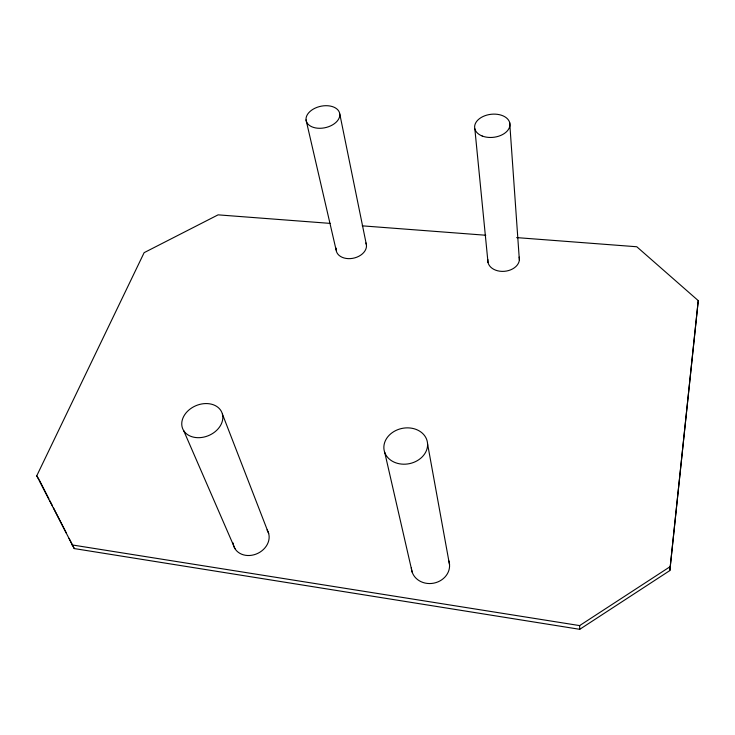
<?xml version="1.0" encoding="UTF-8"?>
<svg xmlns="http://www.w3.org/2000/svg" width="735" height="735" viewBox="0 0 735 735"><rect width="100%" height="100%" fill="white"/><g stroke="black" fill="none" stroke-linecap="round" stroke-linejoin="round"><path stroke-width="1.1" d="M330.199 223.394L218.093 214.85L144.133 252.656L36.75 475.811L74.244 548.567L579.74 629.316L669.833 570.571L698.25 300.624L636.786 246.758L516.668 237.607M698.25 300.624L669.833 570.571M71.947 544.901L579.649 625.595L670.173 566.639M362.236 225.838L485.78 235.246M36.75 475.811L39.084 479.587M39.598 480.598L48.905 498.863M49.943 500.884L52.525 505.965M53.563 507.986L66.49 533.353M69.072 538.424L74.244 548.567M183.713 430.719L234.989 548.696M222.411 414.099A21.205 16.234 -22.7 0 1 195.786 437.546A21.205 16.234 -22.7 0 1 188.656 410.231A21.205 16.234 -22.7 0 1 222.411 414.099L268.688 533.592M306.036 119.888L336.125 250.019M384.717 452.383L412.188 572.188M339.763 113.888A17.144 10.942 -12.4 0 1 315.728 127.954A17.144 10.942 -12.4 0 1 313.248 109.129A17.144 10.942 -12.4 0 1 339.763 113.888L366.416 244.801M427.577 443.885A22.004 17.998 -11.3 0 1 395.586 462.738A22.004 17.998 -11.3 0 1 394.024 431.482A22.004 17.998 -11.3 0 1 427.577 443.885L449.554 564.866M474.838 128.809L488.012 262.496M509.686 122.58L519.369 260.08M579.649 625.595L579.74 629.316M365.92 242.963A15.38 10.906 -12.3 0 1 352.662 258.343A15.38 10.906 -12.3 0 1 336.134 248.099M519.158 257.094A15.848 11.457 -5.5 0 1 504.293 271.325A15.848 11.457 -5.5 0 1 487.865 259.51M448.644 560.539A19.183 16.951 -10.6 0 1 433.779 583.149A19.183 16.951 -10.6 0 1 411.37 567.843M267.044 529.917A18.605 15.453 -25.6 0 1 256.12 554.08A18.605 15.453 -25.6 0 1 233.078 542.945M482.188 136.012A17.741 11.576 -6.7 0 0 509.897 125.602A17.741 11.576 -6.7 0 0 484.778 115.781A17.741 11.576 -6.7 0 0 482.188 136.012"/></g></svg>
